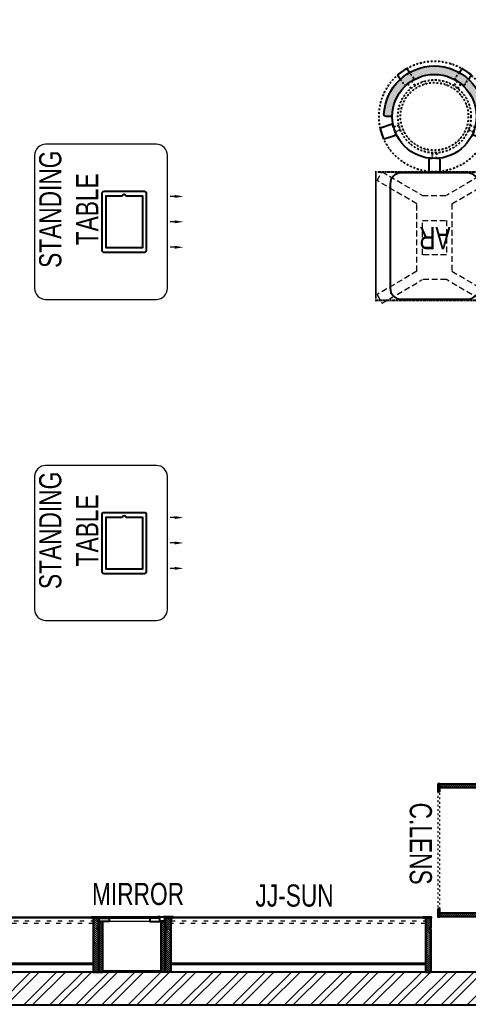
# Model space of a CAD drawing. Header units: feet. Extents: x 9819784 to 9831901, y -7052673 to -7045588.
# Drawn here: x 9826189 to 9828214, y -7052673 to -7048223 of the extents above; entities that cross this region are included whole.
import ezdxf

# ---------------------------------------------------------------- set-up
doc = ezdxf.new("R2010")
doc.units = ezdxf.units.FT
doc.header["$LTSCALE"] = 33
doc.header["$MEASUREMENT"] = 0
for name, pattern in [('ACAD_ISO03W100', [30, 12, -18]), ('DASHDOT2', [0.5, 0.25, -0.125, 0, -0.125]), ('DOT', [0.25, 0, -0.25]), ('HIDDEN2', [4.7624999999999975, 3.174999999999998, -1.587499999999999])]:
    doc.linetypes.add(name, pattern=pattern)
doc.layers.add('A-WALL', color=1, linetype='Continuous')
for name, color, linetype, lineweight in [('A-WALL HATCH', 251, 'Continuous', 0), ('HATCH', 9, 'Continuous', 9), ('HIDDEN LINE', 177, 'Continuous', 0), ('LENS-TEXT', 31, 'Continuous', 5), ('LENS_DIMENSION', 193, 'Continuous', 0), ('LENS_TEXT', 31, 'Continuous', 5), ('LK-FF&E FLOOR', 1, 'Continuous', 9), ('LK-FF&E WALL', 1, 'Continuous', 9), ('LN-ELEVATION-1', 81, 'Continuous', 25), ('LN-ELEVATION-2', 103, 'Continuous', 20), ('LN-ELEVATION-3', 125, 'Continuous', 18), ('LN-ELEVATION-4', 145, 'Continuous', 13), ('LN-HATCH', 251, 'Continuous', 0), ('PLANO-TXT', 252, 'Continuous', 5)]:
    doc.layers.add(name, color=color, linetype=linetype, lineweight=lineweight)
doc.styles.add('LK TXT', font='GILC____.TTF', dxfattribs={"height": 100})
pattern_1 = [(45, (3990327.293469645, 1709214.691590092), (-4.490128060534575, 4.490128060534575), [])]

# ---------------------------------------------------------------- blocks, each defined once
blk = doc.blocks.new('A$C917db70c')
at = {"layer": 'A-WALL HATCH'}
h = blk.add_hatch(dxfattribs=at)
h.set_pattern_fill('ANSI32', color=256, scale=222)
h.set_pattern_definition([(45, (-12.4013486392796, 3825.259784526192), (-58.86663953378008, 58.86663953378008), []), (45, (26.84307765075937, 3825.259784526192), (-58.86663953378008, 58.86663953378008), [])])
h.paths.add_polyline_path([(0, 4075), (-209.9993487000465, 4075), (-209.9993487000465, 3508), (0, 3508)])
h.paths.add_polyline_path([(0, 2665), (-209.9993487000465, 2665), (-209.9993487000465, 2098), (0, 2098)])
h.paths.add_polyline_path([(0, 2665), (0, 3508), (-209.9993487000465, 3508), (-209.9993487000465, 3210), (-209.9993487000465, 2960), (-209.9993487000465, 2665)])
h.paths.add_polyline_path([(0, 455), (0, 2098), (-209.9993487000465, 2098), (-209.9993487000465, 1460.480862290598), (-209.9993487000465, 455)])
h.paths.add_polyline_path([(0, 4075), (0, 7085), (-2304.999348700047, 7085), (-2304.999348700047, 6935), (-209.9993487000465, 6935), (-209.9993487000465, 4075)])
h.paths.add_polyline_path([(-644.9993487000465, 0), (-644.9993487000465, 150), (-10454.99934870004, 150), (-10454.99934870004, 0)])
h.paths.add_polyline_path([(-3474.999348700047, 6925), (-3474.999348700047, 7085), (-9554.999364762567, 7085), (-9554.999364762567, 6924.822166100145)])
at = {"layer": 'A-WALL'}
for p, q in [((-644.9993487000465, 150), (-10454.99934870004, 150)), ((0, 0), (-11114.99934870004, 0))]:
    blk.add_line(p, q, dxfattribs=at)
blk = doc.blocks.new('MIRROR')
at = {"layer": 'LN-HATCH', "ltscale": 0.5}
h = blk.add_hatch(dxfattribs=at)
h.set_pattern_fill('ANSI31', color=256, scale=2)
h.set_pattern_definition([(45, (4060433.741624544, 1708720.786904081), (-4.490128060534575, 4.490128060534575), [])])
h.paths.add_polyline_path([(212.944788963403, 101.3407590774622), (230.944788963403, 101.3407590774622), (230.944788963403, -127.6592409225377), (212.944788963403, -127.6592409225377)])
h.paths.add_polyline_path([(230.944788963403, 95.34075907746227), (494.9447889634027, 95.34075907746227), (494.9447889634027, 101.3407590774622), (230.944788963403, 101.3407590774622)])
h.paths.add_polyline_path([(512.9447889634027, 101.3407590774622), (494.9447889634027, 101.3407590774622), (494.9447889634027, -127.6592409225377), (512.9447889634027, -127.6592409225377)])
at = {"layer": 'Defpoints'}
blk.add_lwpolyline([(512.9447889634027, 101.3407590774622), (212.944788963403, 101.3407590774622), (212.944788963403, -148.6592409225377), (512.9447889634027, -148.6592409225377)], close=True, dxfattribs=at)
at = {"layer": 'LN-ELEVATION-1'}
for points in [[(212.944788963403, 101.3407590774622), (230.944788963403, 101.3407590774622), (230.944788963403, -127.6592409225377), (212.944788963403, -127.6592409225377)], [(230.944788963403, 95.34075907746227), (494.9447889634027, 95.34075907746227), (494.9447889634027, 101.3407590774622), (230.944788963403, 101.3407590774622)], [(512.9447889634027, 101.3407590774622), (494.9447889634027, 101.3407590774622), (494.9447889634027, -127.6592409225377), (512.9447889634027, -127.6592409225377)], [(259.944788963403, -141.6592409225377), (259.944788963403, -127.6592409225377), (214.944788963403, -127.6592409225377), (214.944788963403, -148.6592409225377), (223.944788963403, -148.6592409225377), (223.944788963403, -147.1592409225377), (216.444788963403, -147.1592409225377), (216.444788963403, -141.6592409225377)], [(442.944788963403, -141.6592409225377), (442.944788963403, -127.6592409225377), (487.9447889634028, -127.6592409225377), (487.9447889634028, -148.6592409225377), (478.9447889634026, -148.6592409225377), (478.9447889634026, -147.1592409225377), (486.4447889634027, -147.1592409225377), (486.4447889634027, -141.6592409225377)], [(504.944788963403, -148.6592409225377), (504.944788963403, -147.1592409225377), (509.444788963403, -147.1592409225377), (509.444788963403, -129.1592409225377), (487.9447889634028, -129.1592409225377), (487.9447889634028, -127.6592409225377), (510.9447889634028, -127.6592409225377), (510.9447889634028, -148.6592409225377)]]:
    blk.add_lwpolyline(points, close=True, dxfattribs=at)
at = {"layer": 'LN-ELEVATION-2'}
blk.add_lwpolyline([(259.944788963403, -141.6592409225377), (442.944788963403, -141.6592409225377), (442.944788963403, -127.6592409225377), (259.944788963403, -127.6592409225377)], close=True, dxfattribs=at)
at = {"layer": 'LN-ELEVATION-2', "color": 4, "lineweight": 0}
blk.add_lwpolyline([(216.444788963403, -141.6592409225377), (486.4447889634027, -141.6592409225377), (486.4447889634027, -147.1592409225377), (216.444788963403, -147.1592409225377)], close=True, dxfattribs=at)
at = {"layer": 'LN-ELEVATION-4', "ltscale": 0.5}
blk.add_line((478.9447889634026, -148.6592409225377), (223.944788963403, -148.6592409225377), dxfattribs=at)
blk = doc.blocks.new('JJ SH 1200')
at = {"layer": 'LN-HATCH', "ltscale": 0.5}
h = blk.add_hatch(dxfattribs=at)
h.set_pattern_fill('ANSI31', color=256, scale=2)
h.set_pattern_definition([(45, (4097187.330767878, 1708800.267299229), (-4.490128060534575, 4.490128060534575), [])])
h.paths.add_polyline_path([(792.0591651862488, 220), (792.0591651862488, 30), (786.0591651862486, 30), (786.0591651862486, 20), (792.0591651862488, 20), (792.0591651862488, -24), (767.0591651862488, -24), (767.0591651862488, 220)])
h.paths.add_polyline_path([(-382.9408348137513, 180), (767.0591651862488, 180), (767.0591651862488, 186), (-382.9408348137513, 186)])
h.paths.add_polyline_path([(757.0591651862486, -24), (757.0591651862486, -30), (792.0591651862488, -30), (792.0591651862488, -24)])
h.paths.add_polyline_path([(-407.9408348137512, 220), (-407.9408348137512, 30), (-401.9408348137512, 30), (-401.9408348137512, 20), (-407.9408348137512, 20), (-407.9408348137512, -24), (-382.9408348137513, -24), (-382.9408348137513, 220)])
h.paths.add_polyline_path([(-372.9408348137513, -24), (-372.9408348137513, -30), (-407.9408348137512, -30), (-407.9408348137512, -24)])
at = {"layer": 'LN-ELEVATION-1', "ltscale": 0.5}
for points in [[(-407.9408348137512, 220), (-407.9408348137512, 30), (-401.9408348137512, 30), (-401.9408348137512, 20), (-407.9408348137512, 20), (-407.9408348137512, -24), (-382.9408348137513, -24), (-382.9408348137513, 220)], [(-382.9408348137513, 180), (767.0591651862488, 180), (767.0591651862488, 186), (-382.9408348137513, 186)], [(792.0591651862488, 220), (792.0591651862488, 30), (786.0591651862486, 30), (786.0591651862486, 20), (792.0591651862488, 20), (792.0591651862488, -24), (767.0591651862488, -24), (767.0591651862488, 220)], [(-372.9408348137513, -24), (-372.9408348137513, -30), (-407.9408348137512, -30), (-407.9408348137512, -24)], [(757.0591651862486, -24), (757.0591651862486, -30), (792.0591651862488, -30), (792.0591651862488, -24)]]:
    blk.add_lwpolyline(points, close=True, dxfattribs=at)
at = {"layer": 'LN-ELEVATION-3', "ltscale": 0.5}
for p, q in [((767.0591651862488, 220), (-382.9408348137513, 220)), ((757.0591651862486, -24), (-372.9408348137513, -24)), ((-372.9408348137513, -30), (757.0591651862486, -30))]:
    blk.add_line(p, q, dxfattribs=at)
at = {"layer": 'LN-ELEVATION-4', "linetype": 'ACAD_ISO03W100', "ltscale": 0.05}
blk.add_lwpolyline([(767.0591651862488, 0), (-382.9408348137513, 0), (-382.9408348137513, -12), (767.0591651862488, -12)], close=True, dxfattribs=at)
blk = doc.blocks.new('CLENS 600')
at = {"layer": 'LN-HATCH', "ltscale": 0.5}
h = blk.add_hatch(dxfattribs=at)
h.set_pattern_fill('ANSI31', color=256, scale=2)
h.set_pattern_definition(pattern_1)
h.paths.add_polyline_path([(-600, 0), (-582, 0), (-582, -240), (-600, -240)])
h = blk.add_hatch(dxfattribs=at)
h.set_pattern_fill('ANSI31', color=256, scale=2)
h.set_pattern_definition([(45, (3975657.572909575, 1709214.691590092), (-4.490128060534575, 4.490128060534575), [])])
h.paths.add_polyline_path([(-18, 0), (0, 0), (0, -240), (-18, -240)])
h = blk.add_hatch(dxfattribs=at)
h.set_pattern_fill('ANSI31', color=256, scale=2)
h.set_pattern_definition([(45, (3990252.293469645, 1709214.691590092), (-4.490128060534575, 4.490128060534575), [])])
h.paths.add_polyline_path([(-582, -40), (-18, -40), (-18, -34), (-582, -34)])
h = blk.add_hatch(dxfattribs=at)
h.set_pattern_fill('ANSI31', color=256, scale=2)
h.set_pattern_definition(pattern_1)
h.paths.add_polyline_path([(-600, -250), (-565, -250), (-565, -240), (-600, -240)])
h = blk.add_hatch(dxfattribs=at)
h.set_pattern_fill('ANSI31', color=256, scale=2)
h.set_pattern_definition([(45, (3990177.293469646, 1709214.691590092), (-4.490128060534575, 4.490128060534575), [])])
h.paths.add_polyline_path([(-35, -250), (0, -250), (0, -240), (-35, -240)])
at = {"layer": 'HIDDEN LINE', "linetype": 'ACAD_ISO03W100', "ltscale": 0.02}
for p, q in [((-35, -240), (-565, -240)), ((-565, -250), (-35, -250))]:
    blk.add_line(p, q, dxfattribs=at)
at = {"layer": 'LN-ELEVATION-1', "ltscale": 0.5}
for points in [[(-600, 0), (-582, 0), (-582, -240), (-600, -240)], [(-18, 0), (0, 0), (0, -240), (-18, -240)], [(-582, -40), (-18, -40), (-18, -34), (-582, -34)], [(-600, -250), (-565, -250), (-565, -240), (-600, -240)], [(-35, -250), (0, -250), (0, -240), (-35, -240)]]:
    blk.add_lwpolyline(points, close=True, dxfattribs=at)
at = {"layer": 'LN-ELEVATION-4'}
blk.add_line((-18, 0), (-582, 0), dxfattribs=at)
blk = doc.blocks.new('Standing Table 700X600')
at = {"layer": 'LN-ELEVATION-1', "linetype": 'ByBlock', "lineweight": -2}
for p, q in [((-114.7243699021637, -32.29984612949194), (-114.7243699021637, -12)), ((0, -32.29984612949194), (0, -12)), ((114.7243699021637, -32.29984612949194), (114.7243699021637, -12))]:
    blk.add_line(p, q, dxfattribs=at)
at = {"layer": 'LN-ELEVATION-1'}
for points in [[(-127.25, 94.49999999997087), (126.75, 94.49999999997087, 0.4142135623713902), (136.75, 104.4999999999709), (136.75, 286.4999999999709, 0.4142135623713902), (126.75, 296.4999999999709), (-127.25, 296.4999999999709, 0.4142135623713902), (-137.25, 286.4999999999709), (-137.25, 104.4999999999709, 0.4142135623713902)], [(117.25, 185.9606079858495), (117.25, 113.5), (-117.75, 113.5), (-117.75, 277.5), (117.25, 277.5), (117.25, 205.0393920141796, 0.3275382217372251), (118.6499999994412, 203.1315136115008, -0.733799385757267), (118.6500000001397, 187.868486388732, 0.3275382217372252)]]:
    blk.add_lwpolyline(points, format="xyb", close=True, dxfattribs=at)
at = {"layer": 'LN-ELEVATION-1', "linetype": 'ByBlock', "lineweight": -2}
for points in [[(-108.0577032342553, -32.29984612949194), (-121.3910365682095, -32.29984612949194), (-114.7243699021637, -72.29984612949193)], [(6.666666666977107, -32.29984612949194), (-6.666666666045784, -32.29984612949194), (0, -72.29984612949193)], [(121.3910365691408, -32.29984612949194), (108.0577032361179, -32.29984612949194), (114.7243699021637, -72.29984612949193)]]:
    blk.add_solid(points, dxfattribs=at)
at = {"layer": 'LN-ELEVATION-2'}
blk.add_lwpolyline([(-300, 0), (300, 0, 0.4142135623725836), (350, 50), (350, 550, 0.4142135623725836), (300, 600), (-300, 600, 0.4142135623725837), (-350, 550), (-350, 50, 0.4142135623725836)], format="xyb", close=True, dxfattribs=at)
at = {"layer": 'LENS-TEXT', "color": 7, "linetype": 'Continuous', "ltscale": 3, "insert": (56.76527249882929, 445.9141869283921), "char_height": 100, "width": 783.9636358173434, "attachment_point": 5, "style": 'LK TXT'}
blk.add_mtext('STANDING TABLE', dxfattribs=at)
blk = doc.blocks.new('AR')
at = {"layer": 'LN-ELEVATION-2', "linetype": 'DOT', "lineweight": 25}
blk.add_lwpolyline([(0, 13.41378593863919), (530, 13.41378593863919), (530, 593.4137859386392), (0, 593.4137859386392)], close=True, dxfattribs=at)
at = {"layer": 'LN-ELEVATION-2', "lineweight": 25}
blk.add_lwpolyline([(465, 68.22063546301797), (465, 538.2206354630179, 0.4142135623730951), (415, 588.2206354630177), (115, 588.2206354630177, 0.4142135623730951), (65, 538.2206354630179), (65, 68.22063546301797, 0.4142135623730951), (115, 18.22063546301797), (415, 18.22063546301797, 0.4142135623730951)], format="xyb", close=True, dxfattribs=at)
at = {"layer": 'LN-ELEVATION-4', "linetype": 'HIDDEN2', "ltscale": 0.25}
for points in [[(185.8456009030342, 448.8780772723258), (5.888936847448348, 554.0078910568263), (28.48512306064368, 593.350836840691), (211.0874861851335, 486.6754184374586)], [(344.154399111867, 448.8780772762837), (524.1110631600021, 554.0078910947777), (501.5148769393563, 593.3508368753828), (318.9125138223171, 486.6754184374586)], [(185.8456009030342, 144.472759603057), (185.8456009030342, 448.8780772723258)], [(211.0874861851335, 486.6754184376913), (318.9125138223171, 486.6754184376913)], [(344.154399111867, 448.8780772762837), (344.154399111867, 144.4727595990989)], [(185.8456009030342, 144.472759603057), (5.888936847448348, 39.34294581855647), (28.48512306064368, 3.46917659e-08), (211.0874861851335, 106.6754184379242)], [(344.154399111867, 144.4727595990989), (524.1110631600021, 39.34294578060508), (501.5148769393563, 0), (318.9125138223171, 106.6754184379242)], [(318.9125138223171, 106.6754184376914), (211.0874861851335, 106.6754184376914)]]:
    blk.add_lwpolyline(points, dxfattribs=at)
blk.add_lwpolyline([(210.8456009030342, 373.9866790841333), (319.154399111867, 373.9866790841333), (319.154399111867, 219.3641577917151), (210.8456009030342, 219.3641577917151)], close=True, dxfattribs=at)
blk = doc.blocks.new('DR STOOL')
at = {"layer": 'HATCH'}
h = blk.add_hatch(dxfattribs=at)
h.set_pattern_fill('ANSI36', color=250, angle=-90.00000000000001)
h.set_pattern_definition([(315, (-227.8099174643867, 917.3997257252777), (6.173926083235043, -1.683798022700468), [7.9375, -1.587499999999999, 0, -1.587499999999999])])
edge = h.paths.add_edge_path()
edge.add_line((-190.0000000041909, 4.511094e-10), (-218.6899174675346, 4.511094e-10))
edge.add_arc((-218.6899174670689, 9.120000000388245), 9.119999999940092, 177.6119845363388, 269.9999999996136, ccw=False)
edge.add_arc((-1.8626451e-09, 3.565219e-10), 228.000000002257, 2.3880154632688004, 177.6119845367313, ccw=False)
edge.add_arc((218.6899174633436, 9.120000000497384), 9.120000000051716, -90.00000000034493, 2.3880154629299, ccw=False)
edge.add_line((218.6899174633436, 4.511094e-10), (190, 4.511094e-10))
edge.add_arc((-1.8626451e-09, 4.511094e-10), 190.000000001979, -1.27e-14, 180)
at = {"layer": 'LN-ELEVATION-1', "color": 1, "ltscale": 100}
for p, q in [((-165.2704676063731, 189.0243927398114), (-165.9069543029182, 185.0820035930228)), ((-165.9069543029182, 185.0820035930228), (-153.8003208162263, 168.3135803133482)), ((-128.6221585394814, 215.4841044476634), (-165.2704676063731, 189.0243927398114)), ((-124.7228340068832, 214.8545704018979), (-128.6221585394814, 215.4841044476634)), ((-112.6981821293011, 198.1996966340157), (-124.7228340068832, 214.8545704018979)), ((124.7553772013634, 214.9803744515593), (112.5488144652918, 198.2845540212292)), ((128.7014972954057, 215.5933048763618), (124.7553772013634, 214.9803744515593)), ((128.7014972954057, 215.5933048763618), (124.7553772013634, 214.9803744515593)), ((165.1911288509145, 188.915192311113), (128.7014972954057, 215.5933048763618)), ((165.1911288509145, 188.915192311113), (128.7014972954057, 215.5933048763618)), ((153.6734594982117, 168.4294150282658), (165.7973639420234, 185.0121775862135)), ((165.7973639420234, 185.0121775862135), (165.1911288509145, 188.915192311113)), ((165.7973639420234, 185.0121775862135), (165.1911288509145, 188.915192311113)), ((-191.2928382232785, -35.45407700946089), (-242.9550312487409, -52.24013893969095)), ((-187.9259491492994, -37.1695928365807), (-191.2928382232785, -35.45407700946089)), ((-184.1424400564283, -48.81403796559607), (-187.9259491492994, -37.1695928365807)), ((188.0651108901948, -36.96233201187715), (184.0504167033359, -49.19388854173303)), ((191.3981811110861, -35.27656588272658), (188.0651108901948, -36.96233201187715)), ((243.0100176925771, -52.21682526778022), (191.3981811110861, -35.27656588272658)), ((-242.9550312487409, -52.24013893969095), (-244.7482102331705, -55.75945052818861)), ((-244.7482102331705, -55.75945052818861), (-230.7800458371639, -98.74904560100549)), ((-227.2218665438704, -100.5620286722478), (-175.5596735184081, -83.7759667420105)), ((-173.8639617776498, -80.4479453730819), (-177.8421125086024, -68.2044548037811)), ((-175.5596735184081, -83.7759667420105), (-173.8639617776498, -80.4479453730819)), ((177.6922140880488, -68.56540505095472), (173.8739495249465, -80.1985000452405)), ((173.8739495249465, -80.1985000452405), (175.5794035866856, -83.5704969359358)), ((175.5794035866856, -83.5704969359358), (227.1912401677109, -100.5107563209894)), ((230.715890809428, -98.7280946081737), (244.8123673382215, -55.78040257930116)), ((244.8123673382215, -55.78040257930116), (243.0100176925771, -52.21682526778022)), ((-230.7800458371639, -98.74904560100549), (-227.2218665438704, -100.5620286722478)), ((227.1912401677109, -100.5107563209894), (230.715890809428, -98.7280946081737)), ((-22.72193054761737, -190.2142363802995), (-25.39390889601782, -192.886214728569)), ((-25.39390889601782, -192.886214728569), (-25.39390889601782, -247.2070584567482)), ((-10.47823652112856, -190.2142363802995), (-22.72193054761737, -190.2142363802995)), ((22.78362171910703, -190.2142363802995), (9.910054048988968, -190.2142363802995)), ((25.42475448176265, -192.8553691428751), (22.78362171910703, -190.2142363802995)), ((25.42475448176265, -247.1762128710543), (25.42475448176265, -192.8553691428751)), ((-25.39390889601782, -247.2070584567482), (-22.60096735274419, -250)), ((-22.60096735274419, -250), (22.60096735274419, -250)), ((22.60096735274419, -250), (25.42475448176265, -247.1762128710543))]:
    blk.add_line(p, q, dxfattribs=at)
at = {"layer": 'LN-ELEVATION-1', "linetype": 'DASHDOT2'}
for p, q in [((-92.92521573789418, 170.8129362839827), (-112.6981821293011, 198.1996966340157)), ((112.5488144652918, 198.2845540212292), (92.69529851106927, 171.1294289919315)), ((-153.8003208162263, 168.3135803133482), (-134.1093360339291, 141.0403694751003)), ((-134.1093360339291, 141.0403694751003), (-130.4219571123831, 140.4450534014686)), ((-130.4219571123831, 140.4450534014686), (-119.9844727469608, 147.9808124662595)), ((-119.9844727469608, 147.9808124662595), (-105.3687285655178, 126.9741353208374)), ((-103.4542870586738, 159.9154408004979), (-93.52748446213081, 167.0824927485227)), ((-88.15393704269081, 139.4771787207864), (-103.4542870586738, 159.9154408004979)), ((-93.52748446213081, 167.0824927485227), (-92.92521573789418, 170.8129362839827)), ((103.6608748426661, 159.8406005539291), (88.19885099539533, 139.4487815762331)), ((92.69529851106927, 171.1294289919315), (93.26858203159645, 167.4385604566923)), ((93.26858203159645, 167.4385604566923), (103.6608748426661, 159.8406005539291)), ((105.4096150295809, 126.94019481352), (120.1194891873747, 147.8074627162714)), ((120.1194891873747, 147.8074627162714), (130.0033113472163, 140.5812532722048)), ((130.0033113472163, 140.5812532722048), (133.7372852512635, 141.1612321265929)), ((133.7372852512635, 141.1612321265929), (153.6734594982117, 168.4294150282658)), ((-159.954806596972, -40.49024384317454), (-184.1424400564283, -48.81403796559607)), ((184.0504167033359, -49.19388854173303), (159.8786162491887, -40.79004861696012)), ((-177.8421125086024, -68.2044548037811), (-153.4148110738024, -60.73628028803068)), ((153.3006618716754, -61.02382378749462), (177.6922140880488, -68.56540505095472)), ((-10.92024635523557, -164.6382343793375), (-10.47823652112856, -190.2142363802995)), ((9.910054048988968, -190.2142363802995), (10.35584833659231, -164.674698740353))]:
    blk.add_line(p, q, dxfattribs=at)
at = {"layer": 'LN-ELEVATION-1', "color": 1, "ltscale": 100}
blk.add_lwpolyline([(-190.0000000023283, 0), (-218.6899174656719, 0, -0.4264743413925903), (-227.8019973598421, 9.5, -0.959166304662544), (227.8019973593764, 9.5, -0.4264743413925903), (218.6899174647406, 0), (190.0000000013969, 0)], format="xyb", dxfattribs=at)
at = {"layer": 'LN-ELEVATION-1', "linetype": 'DASHDOT2'}
for radius in [250, 165, 153]:
    blk.add_circle((0, 0), radius, dxfattribs=at)
at = {"layer": 'LN-ELEVATION-1', "color": 1, "ltscale": 100}
blk.add_circle((0, 0), 190, dxfattribs=at)

msp = doc.modelspace()

# ---------------------------------------------------------------- block references
at = {"layer": 'LENS_DIMENSION'}
msp.add_blockref('A$C917db70c', (9831901.32441665, -7052673.158378952), dxfattribs=at)
at = {"layer": 'LK-FF&E FLOOR'}
for name, p in [('DR STOOL', (9828061.325067952, -7048659.999999999)), ('AR', (9827796.325067952, -7049503.413785938))]:
    msp.add_blockref(name, p, dxfattribs=at)
at = {"layer": 'LK-FF&E FLOOR', "rotation": 90}
for p in [(9826856.325067952, -7049135.727406902), (9826856.325067952, -7050585.727406902)]:
    msp.add_blockref('Standing Table 700X600', p, dxfattribs=at)
at = {"layer": 'LK-FF&E WALL', "rotation": 270}
msp.add_blockref('CLENS 600', (9828326.325067954, -7052273.158378942), dxfattribs=at)
at = {"layer": 'LK-FF&E WALL', "xscale": -1}
for name, p, rotation in [('JJ SH 1200', (9825754.265902773, -7052303.158378942), 180), ('MIRROR', (9826333.380278992, -7052421.817619861), 180.0000000004953), ('JJ SH 1200', (9827254.265902776, -7052303.158378942), 180)]:
    msp.add_blockref(name, p, dxfattribs=dict(at, rotation=rotation))

# ---------------------------------------------------------------- texts
at = {"layer": 'LENS-TEXT', "color": 0, "linetype": 'Continuous', "ltscale": 3, "insert": (9828062.982104858, -7049209.484444055), "char_height": 100, "attachment_point": 5, "rotation": 179.99999999999997, "style": 'LK TXT'}
msp.add_mtext_dynamic_manual_height_columns('AR', width=237.4408088319178, gutter_width=12.5, heights=[0], dxfattribs=at)
at = {"layer": 'LENS_TEXT', "linetype": 'Continuous', "ltscale": 3, "insert": (9826723.276689023, -7052171.044884296, -23744.04052932372), "char_height": 100, "width": 324.4738372093023, "attachment_point": 5, "style": 'LK TXT'}
msp.add_mtext('{\\C7;MIRROR}', dxfattribs=at)
at = {"layer": 'PLANO-TXT', "linetype": 'Continuous', "ltscale": 3, "insert": (9827999.256288327, -7051943.107395751, -23744.04052932372), "char_height": 100, "width": 149.546511627907, "attachment_point": 5, "rotation": 270.0000000004951, "style": 'LK TXT'}
msp.add_mtext('C.LENS', dxfattribs=at)
at = {"layer": 'PLANO-TXT', "linetype": 'Continuous', "ltscale": 3, "insert": (9827430.030857148, -7052178.329136336, -23744.04052932372), "char_height": 100, "width": 149.546511627907, "attachment_point": 5, "style": 'LK TXT'}
msp.add_mtext('JJ-SUN', dxfattribs=at)

doc.saveas('drawing.dxf')
